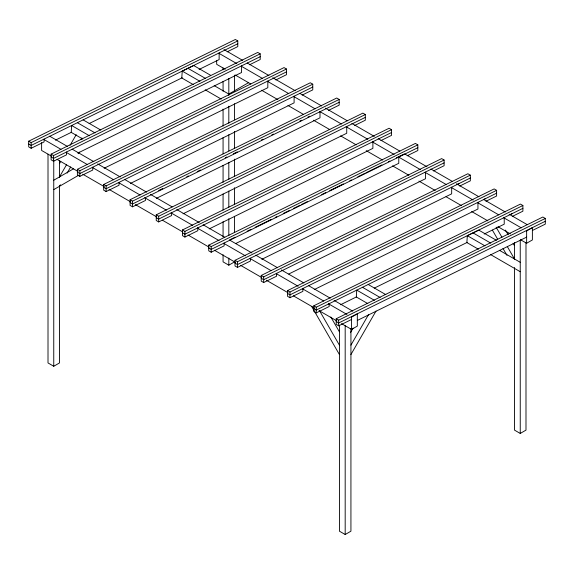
<?xml version="1.0" encoding="UTF-8"?>
<svg xmlns="http://www.w3.org/2000/svg" width="574" height="574" viewBox="0 0 574 574"><rect width="100%" height="100%" fill="white"/><g stroke="black" fill="none" stroke-linecap="round" stroke-linejoin="round"><path stroke-width="0.86" d="M210.579 75.28L193.696 65.536L182.238 71.09L181.779 77.971L193.287 84.615M496.438 240.312L478.781 230.124L467.329 235.677L466.87 242.558L478.379 249.202M59.481 163.669L60.801 161.38M70.05 145.358L76.213 134.682M59.502 176.9L66.548 164.695M81.078 139.525L81.96 138.004M59.502 186.292L60.399 184.742M67.122 173.097L70.71 166.891M78.322 153.696L79.219 152.139M350.456 332.676L353.096 328.098M350.915 345.146L368.53 314.638M350.915 354.545L376.013 311.072M53.755 180.229L73.458 168.849M53.755 189.614L78.832 175.135M248.513 82.685L228.811 94.064L214.181 85.619M48.008 154.155L48.008 362.94L53.755 366.255L59.502 362.94L59.502 185.517M223.071 254.72L223.071 261.866L228.818 265.188L234.565 261.866M351.575 317.113L357.322 313.799L357.322 326.104L351.575 329.419L341.501 323.607M526.638 230.956L532.385 227.641L532.385 239.946L526.638 243.261L520.439 239.681M339.435 325.099L339.435 531.194L345.182 534.509L350.929 531.194L350.929 328.687M514.498 267.52L514.498 430.12L520.245 433.442L525.992 430.12L525.992 242.508M44.069 139.087L44.069 141.929L31.154 148.286L28.7 146.872L28.7 141.19L235.34 39.491L237.794 40.905L237.794 46.587L227.161 51.825M28.7 141.19L31.154 142.603L237.794 40.905M237.794 43.746L31.154 145.444L28.7 144.031M55.434 140.149L71.485 132.25M89.135 123.568L182.216 77.755M199.07 69.461L219.132 59.588L219.132 52.93M66.476 152.024L66.476 154.865L53.561 161.222L51.108 159.809L51.108 154.126L257.748 52.428L260.201 53.841L260.201 59.524L249.568 64.762M51.108 154.126L53.561 155.54L260.201 53.841M260.201 56.683L53.561 158.381L51.108 156.967M77.842 153.086L241.539 72.525L241.539 65.867M92.758 167.199L92.758 170.04L79.843 176.397L77.39 174.984L77.39 169.301L284.03 67.596L286.483 69.016L286.483 74.699L275.85 79.937M77.39 169.301L79.843 170.715L286.483 69.016M286.483 71.858L79.843 173.556L77.39 172.143M104.124 168.261L267.821 87.7L267.821 81.042M119.04 182.374L119.04 185.215L106.125 191.573L103.672 190.152L103.672 184.476L310.312 82.771L312.765 84.191L312.765 89.874L302.132 95.105M103.672 184.476L106.125 185.89L312.765 84.191M312.765 87.033L106.125 188.731L103.672 187.318M130.406 183.436L294.103 102.868L294.103 96.217M145.452 197.621L145.452 200.462L132.537 206.819L130.083 205.406L130.083 199.723L336.723 98.018L339.177 99.438L339.177 105.121L328.543 110.359M130.083 199.723L132.537 201.137L339.177 99.438M158.697 190.539L162.707 188.566M186.787 176.72L188.387 175.931M197.212 171.583L200.426 170.004M225.302 157.764L226.909 156.975M233.324 153.81L237.335 151.837M261.414 139.991L263.014 139.202M271.839 134.854L273.446 134.065M299.929 121.035L301.537 120.246M307.951 117.089L309.558 116.292M339.177 102.28L132.537 203.978L130.083 202.565M156.293 198.382L319.991 117.813L319.991 111.995M171.604 212.724L171.604 215.566L158.689 221.923L156.236 220.502L156.236 214.82L362.876 113.121L365.329 114.535L365.329 120.217L354.696 125.455M156.236 214.82L158.689 216.24L365.329 114.535M365.329 117.376L158.689 219.081L156.236 217.661M183.034 213.822L346.732 133.254L346.732 126.603M197.822 227.856L197.822 230.698L184.907 237.055L182.453 235.641L182.453 229.959L389.093 128.26L391.547 129.674L391.547 135.356L380.914 140.594M182.453 229.959L184.907 231.372L391.547 129.674M391.547 132.515L184.907 234.214L182.453 232.8M209.187 228.918L372.885 148.357L372.885 141.699M224.104 243.032L224.104 245.873L211.189 252.23L208.735 250.816L208.735 245.134L415.375 143.428L417.829 144.849L417.829 150.532L407.196 155.762M208.735 245.134L211.189 246.547L417.829 144.849M235.075 237.213L229.457 239.975L251.936 252.955M247.107 231.286L251.118 229.313M255.136 227.34L271.179 219.44M275.197 217.467L276.797 216.678M283.219 213.514L289.64 210.357M293.651 208.384L300.073 205.219M301.673 204.43L307.291 201.668M321.734 194.557L325.745 192.584M329.763 190.611L343.403 183.895M349.824 180.738L351.424 179.949M357.846 176.785L364.268 173.628M365.868 172.839L381.918 164.939M388.34 161.782L389.947 160.993M396.361 157.828L397.969 157.039M403.802 154.169L398.772 156.645L398.772 163.303L235.878 243.469M417.829 147.69L211.189 249.389L208.735 247.975M250.386 258.207L250.386 261.048L237.471 267.405L235.017 265.984L235.017 260.302L441.657 158.603L444.111 160.024L444.111 165.707L433.478 170.937M235.017 260.302L237.471 261.722L444.111 160.024M444.111 162.865L237.471 264.564L235.017 263.143M261.816 259.305L425.513 178.736L425.513 172.085M276.603 273.346L276.603 276.187L263.688 282.537L261.235 281.124L261.235 275.441L467.875 173.743L470.328 175.156L470.328 180.839L459.695 186.076M261.235 275.441L263.688 276.855L470.328 175.156M470.328 177.997L263.688 279.696L261.235 278.282M457.413 184.354L459.344 183.407M288.772 274.006L451.666 193.84L451.666 187.181M302.885 288.514L302.885 291.355L289.97 297.712L287.517 296.299L287.517 290.616L494.157 188.918L496.61 190.331L496.61 196.014L485.977 201.252M287.517 290.616L289.97 292.03L496.61 190.331M496.61 193.173L289.97 294.871L287.517 293.458M483.695 199.53L485.626 198.575M314.251 289.576L477.948 209.015L477.948 202.357M329.167 303.689L329.167 306.53L316.252 312.887L313.799 311.474L313.799 305.791L520.439 204.086L522.892 205.506L522.892 211.189L512.259 216.42M313.799 305.791L316.252 307.205L522.892 205.506M522.892 208.348L316.252 310.046L313.799 308.633M509.977 214.705L511.908 213.75M340.533 304.751L356.583 296.851M374.234 288.162L467.315 242.35M484.169 234.063L504.23 224.183L504.23 217.532M351.575 319.467L338.66 325.824L336.206 324.41L336.206 318.728L542.846 217.022L545.3 218.443L545.3 224.125L532.385 230.483M336.206 318.728L338.66 320.141L545.3 218.443M545.3 221.284L338.66 322.983L336.206 321.569M357.322 320.45L526.638 237.127M223.975 49.579L242.572 60.32M247.222 63.004L268.919 75.531M272.793 77.77L295.266 90.742M299.915 93.426L321.612 105.953M325.487 108.192L347.184 120.712M351.833 123.403L374.305 136.375M378.18 138.614L399.877 151.134M404.526 153.825L426.999 166.797M430.873 169.036L452.57 181.556M456.445 183.795L478.917 196.767M483.566 199.458L505.264 211.978M509.138 214.217L526.961 224.506M219.003 53.346L236.825 63.635M241.475 66.319L262.397 78.401M267.821 81.53L288.744 93.612M293.393 96.296L315.09 108.823M319.74 111.507L341.437 124.034M346.086 126.718L367.783 139.245M372.433 141.929L394.13 154.456M398.779 157.14L420.477 169.667M425.126 172.351L446.048 184.433M451.473 187.562L473.17 200.089M477.819 202.773L498.741 214.855M503.391 217.539L521.214 227.828M225.223 69.246L216.678 64.31L216.678 60.794M235.275 75.043L250.773 83.991M261.622 90.254L277.895 99.654M287.969 105.465L303.467 114.413M313.54 120.231L329.813 129.624M340.662 135.887L356.16 144.835M366.234 150.653L382.506 160.046M392.58 165.864L408.853 175.257M418.927 181.075L435.2 190.468M446.048 196.731L461.546 205.679M471.62 211.497L487.893 220.89M497.967 226.708L510.365 233.869M187.963 68.313L205.614 78.502M473.055 232.901L490.705 243.089M499.459 250.314L520.245 262.311M467.329 235.677L484.98 245.866M182.238 71.09L199.888 81.278M205.205 89.831L221.198 99.065M490.548 254.562L520.245 271.71M83.115 119.873L100.766 130.061M368.199 284.467L385.85 294.656M77.382 122.693L95.033 132.888M362.474 287.287L380.124 297.483M89.3 135.708L71.65 125.512L71.226 132.379L82.742 139.023M374.392 300.302L356.741 290.107L356.318 296.973L367.826 303.617M49.687 136.189L67.51 146.478M72.159 149.161L93.856 161.689M97.731 163.927L120.203 176.9M124.852 179.583L146.549 192.111M150.424 194.349L172.121 206.877M176.77 209.56L199.243 222.533M203.117 224.771L224.814 237.299M255.81 255.193L277.507 267.721M281.382 269.952L303.854 282.932M308.503 285.615L330.201 298.143M334.075 300.374L352.673 311.115M43.94 139.504L60.988 149.348M66.412 152.476L87.334 164.559M92.758 167.687L113.681 179.77M118.33 182.453L140.027 194.981M144.677 197.664L166.374 210.192M171.023 212.875L192.721 225.403M197.37 228.086L219.067 240.614M223.717 243.297L245.414 255.825M250.063 258.508L270.985 270.591M276.41 273.719L298.107 286.247M302.756 288.93L323.679 301.013M328.328 303.696L346.926 314.43M51.689 156.286L41.615 150.467L41.615 142.56M57.113 159.414L78.035 171.497M82.685 174.18L104.382 186.708M109.031 189.391L130.728 201.919M135.378 204.602L156.3 216.678M162.499 220.258L182.647 231.889M188.071 235.024L208.993 247.1M214.418 250.235L235.34 262.311M240.764 265.446L261.687 277.522M266.336 280.205L288.033 292.733M293.458 295.868L314.545 308.044M319.029 310.627L336.852 320.923M505.464 230.088L508.155 234.744M513.077 243.276L514.426 245.6M496.137 227.204L501.956 237.284M507.33 246.598L514.498 259.003M492.406 230.131L497.708 239.315M503.011 248.499L506.986 255.38M330.839 317.02L339.349 331.758M319.718 311.029L339.421 345.161M311.589 306.337L339.421 354.545M526.638 230.468L526.638 243.261M520.245 240.463L520.245 433.442M514.498 242.508L514.498 259.484M351.575 316.626L351.575 329.419M345.182 325.731L345.182 534.509M338.66 320.141L338.66 325.824M316.252 307.205L316.252 312.887M289.97 292.03L289.97 297.712M263.688 276.855L263.688 282.537M237.471 261.722L237.471 267.405M234.565 75.144L234.565 91.23M234.565 103.736L234.565 119.815M234.565 131.432L234.565 148.408M234.565 159.127L234.565 176.103M234.565 187.712L234.565 204.688M234.565 216.305L234.565 232.384M228.818 78.466L228.818 95.442M228.818 106.161L228.818 123.137M228.818 134.747L228.818 150.833M228.818 162.442L228.818 179.418M228.818 191.034L228.818 207.114M228.818 218.73L228.818 235.706M228.818 258.042L228.818 265.188M223.071 67.997L223.071 69.784M223.071 81.4L223.071 91.23M223.071 109.096L223.071 126.072M223.071 137.681L223.071 153.767M223.071 165.377L223.071 182.353M223.071 193.969L223.071 210.048M223.071 221.664L223.071 236.854M211.189 246.547L211.189 252.23M184.907 231.372L184.907 237.055M158.689 216.24L158.689 221.923M132.537 201.137L132.537 206.819M106.125 185.89L106.125 191.573M79.843 170.715L79.843 176.397M59.502 160.433L59.502 177.452M53.755 160.16L53.755 366.255M53.561 155.54L53.561 161.222M31.154 142.603L31.154 148.286"/></g></svg>
